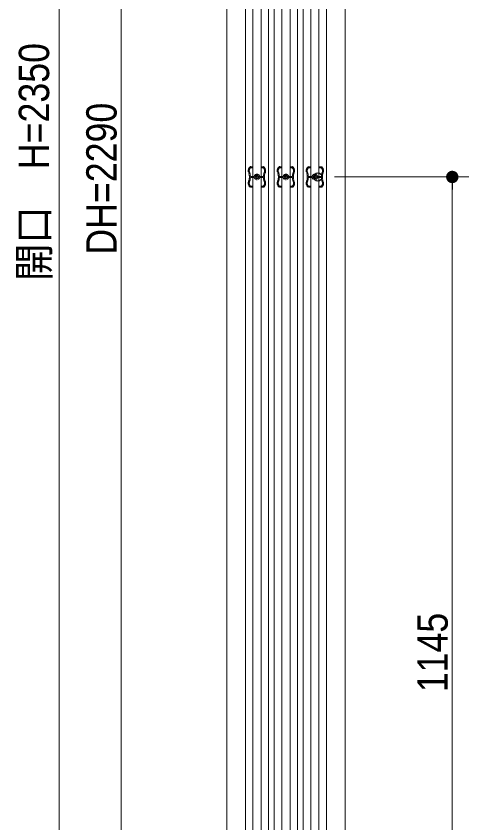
# Model space of a CAD drawing. Units: millimetres, scale not verified. Extents: x -6062 to 6062, y -3045 to 3045.
# Drawn here: x -421 to 126, y -1795 to -819 of the extents above; entities that cross this region are included whole.
import ezdxf
from ezdxf.enums import TextEntityAlignment as Align

# ---------------------------------------------------------------- set-up
doc = ezdxf.new("R2010")
doc.units = ezdxf.units.MM
doc.header["$LTSCALE"] = 20
doc.header["$PDMODE"] = 32
doc.header["$PDSIZE"] = 10
doc.linetypes.add('USER3', pattern=[10.5, 8, -0.5, 0.5, -0.5, 0.5, -0.5])
for name, color, linetype, lineweight in [('0-1_3一般', 7, 'Continuous', 15), ('0-2_2寸法-1', 7, 'Continuous', 15), ('0-3_0', 7, 'Continuous', 25)]:
    doc.layers.add(name, color=color, linetype=linetype, lineweight=lineweight)
doc.layers.add('0-4_Defpoints', color=7, linetype='Continuous')
doc.styles.add('ＭＳ Ｐゴシック', font='')
doc.styles.get('ＭＳ Ｐゴシック').set_extended_font_data('MS PGothic')

# ---------------------------------------------------------------- blocks, each defined once
blk = doc.blocks.new('グループ-58')
at = {"layer": '0-1_3一般', "linetype": 'USER3'}
for p, q in [((32999.3, -20020), (32993.3, -20020)), ((32993.8, -20050), (33043.3, -20050)), ((32999.3, -20026), (32999.3, -20020)), ((33043.3, -20026), (32999.3, -20026)), ((33047.3, -20046), (33047.3, -20030)), ((33251.3, -20030), (33251.3, -20046)), ((33299.3, -20026), (33255.3, -20026)), ((33255.3, -20050), (33304.8, -20050)), ((33299.3, -20020), (33299.3, -20026)), ((33305.3, -20020), (33299.3, -20020)), ((33699.3, -20020), (33693.3, -20020)), ((33693.8, -20050), (33743.3, -20050)), ((33699.3, -20026), (33699.3, -20020)), ((33743.3, -20026), (33699.3, -20026)), ((33747.3, -20046), (33747.3, -20030)), ((33951.3, -20030), (33951.3, -20046)), ((33999.3, -20026), (33955.3, -20026)), ((33955.3, -20050), (34004.8, -20050)), ((33999.3, -20020), (33999.3, -20026)), ((34005.3, -20020), (33999.3, -20020)), ((34393.8, -20050), (34443.3, -20050)), ((34447.3, -20046), (34447.3, -20030)), ((34651.3, -20030), (34651.3, -20046)), ((34655.3, -20050), (34704.8, -20050)), ((33076.5, -20255), (32990.8, -20255)), ((32990.8, -20285), (33076.5, -20285)), ((33223, -20270), (33075.6, -20270)), ((33149.3, -20196.3), (33149.3, -20343.7)), ((33307.8, -20255), (33222.1, -20255)), ((33222.1, -20285), (33307.8, -20285)), ((33776.5, -20255), (33690.8, -20255)), ((33690.8, -20285), (33776.5, -20285)), ((33923, -20270), (33775.6, -20270)), ((33849.3, -20196.3), (33849.3, -20343.7)), ((34007.8, -20255), (33922.1, -20255)), ((33922.1, -20285), (34007.8, -20285)), ((34476.5, -20255), (34390.8, -20255)), ((34390.8, -20285), (34476.5, -20285)), ((34623, -20270), (34475.6, -20270)), ((34549.3, -20196.3), (34549.3, -20343.7)), ((34707.8, -20255), (34622.1, -20255)), ((34622.1, -20285), (34707.8, -20285)), ((32993.3, -20520), (32999.3, -20520)), ((33043.3, -20490), (32993.8, -20490)), ((32999.3, -20514), (33043.3, -20514)), ((32999.3, -20520), (32999.3, -20514)), ((33047.3, -20510), (33047.3, -20494)), ((33251.3, -20494), (33251.3, -20510)), ((33304.8, -20490), (33255.3, -20490)), ((33255.3, -20514), (33299.3, -20514)), ((33299.3, -20514), (33299.3, -20520)), ((33299.3, -20520), (33305.3, -20520)), ((33693.3, -20520), (33699.3, -20520)), ((33743.3, -20490), (33693.8, -20490)), ((33699.3, -20514), (33743.3, -20514)), ((33699.3, -20520), (33699.3, -20514)), ((33747.3, -20510), (33747.3, -20494)), ((33951.3, -20494), (33951.3, -20510)), ((34004.8, -20490), (33955.3, -20490)), ((33955.3, -20514), (33999.3, -20514)), ((33999.3, -20514), (33999.3, -20520)), ((33999.3, -20520), (34005.3, -20520)), ((34443.3, -20490), (34393.8, -20490)), ((34447.3, -20510), (34447.3, -20494)), ((34651.3, -20494), (34651.3, -20510)), ((34704.8, -20490), (34655.3, -20490))]:
    blk.add_line(p, q, dxfattribs=at)
for points in [[(34443.3, -20026), (34399.3, -20026), (34399.3, -20020), (34393.3, -20020)], [(34705.3, -20020), (34699.3, -20020), (34699.3, -20026), (34655.3, -20026)], [(34393.3, -20520), (34399.3, -20520), (34399.3, -20514), (34443.3, -20514)], [(34655.3, -20514), (34699.3, -20514), (34699.3, -20520), (34705.3, -20520)]]:
    blk.add_lwpolyline(points, dxfattribs=at)
for centre, radius, start, end in [((33059.3, -20120.2), 120, 123.36701, 203.55646), ((33059.3, -20120.2), 96, 132.99142, 197.81794), ((33043.3, -20030), 4, 0, 90), ((33043.3, -20046), 4, 270, 0), ((33255.3, -20030), 4, 90, 180), ((33255.3, -20046), 4, 180, 270), ((33239.3, -20120.2), 96, 342.18206, 47.00858), ((33239.3, -20120.2), 120, 336.44354, 56.63299), ((33759.3, -20120.2), 120, 123.36701, 203.55646), ((33759.3, -20120.2), 96, 132.99142, 197.81794), ((33743.3, -20030), 4, 0, 90), ((33743.3, -20046), 4, 270, 0), ((33955.3, -20030), 4, 90, 180), ((33955.3, -20046), 4, 180, 270), ((33939.3, -20120.2), 96, 342.18206, 47.00858), ((33939.3, -20120.2), 120, 336.44354, 56.63299), ((34459.3, -20120.2), 120, 123.36701, 203.55646), ((34459.3, -20120.2), 96, 132.99142, 197.81794), ((34443.3, -20030), 4, 0, 90), ((34443.3, -20046), 4, 270, 0), ((34655.3, -20030), 4, 90, 180), ((34655.3, -20046), 4, 180, 270), ((34639.3, -20120.2), 96, 342.18206, 47.00858), ((34639.3, -20120.2), 120, 336.44354, 56.63299), ((32667.1, -20270), 300, 340.15929, 19.84071), ((32667.1, -20270), 324, 2.65353, 21.81556), ((32667.1, -20270), 324, 340.0113, 357.34647), ((33076.5, -20245), 10, 270, 341.05409), ((33076.5, -20295), 10, 18.94591, 90), ((33149.3, -20270), 67, 18.94591, 161.05409), ((33149.3, -20270), 38, 316.03297, 223.96703), ((33222.1, -20245), 10, 198.94591, 270), ((33222.1, -20295), 10, 90, 161.05409), ((33631.5, -20270), 324, 158.18444, 177.34647), ((33631.5, -20270), 324, 182.65353, 199.9887), ((33631.5, -20270), 300, 160.15929, 199.84071), ((33367.1, -20270), 300, 340.15929, 19.84071), ((33367.1, -20270), 324, 2.65353, 21.81556), ((33367.1, -20270), 324, 340.0113, 357.34647), ((33776.5, -20245), 10, 270, 341.05409), ((33776.5, -20295), 10, 18.94591, 90), ((33849.3, -20270), 67, 18.94591, 161.05409), ((33849.3, -20270), 38, 316.03297, 223.96703), ((33922.1, -20245), 10, 198.94591, 270), ((33922.1, -20295), 10, 90, 161.05409), ((34331.5, -20270), 324, 158.18444, 177.34647), ((34331.5, -20270), 324, 182.65353, 199.9887), ((34331.5, -20270), 300, 160.15929, 199.84071), ((34067.1, -20270), 300, 340.15929, 19.84071), ((34067.1, -20270), 324, 2.65353, 21.81556), ((34067.1, -20270), 324, 340.0113, 357.34647), ((34476.5, -20245), 10, 270, 341.05409), ((34476.5, -20295), 10, 18.94591, 90), ((34549.3, -20270), 67, 18.94591, 161.05409), ((34549.3, -20270), 38, 316.03297, 223.96703), ((34622.1, -20245), 10, 198.94591, 270), ((34622.1, -20295), 10, 90, 161.05409), ((35031.5, -20270), 324, 158.18444, 177.34647), ((35031.5, -20270), 324, 182.65353, 199.9887), ((35031.5, -20270), 300, 160.15929, 199.84071), ((33059.3, -20419.8), 120, 156.44354, 236.63299), ((33059.3, -20419.8), 96, 156.01368, 227.00858), ((33149.3, -20270), 67, 198.94591, 223.96703), ((33111.5, -20306.4), 14.5, 223.96703, 43.96703), ((33187.1, -20306.4), 14.5, 136.03297, 316.03297), ((33149.3, -20270), 67, 316.03297, 341.05409), ((33239.3, -20419.8), 96, 312.99142, 23.98632), ((33239.3, -20419.8), 120, 303.36701, 23.55646), ((33759.3, -20419.8), 120, 156.44354, 236.63299), ((33759.3, -20419.8), 96, 156.01368, 227.00858), ((33849.3, -20270), 67, 198.94591, 223.96703), ((33811.5, -20306.4), 14.5, 223.96703, 43.96703), ((33887.1, -20306.4), 14.5, 136.03297, 316.03297), ((33849.3, -20270), 67, 316.03297, 341.05409), ((33939.3, -20419.8), 96, 312.99142, 23.98632), ((33939.3, -20419.8), 120, 303.36701, 23.55646), ((34459.3, -20419.8), 120, 156.44354, 236.63299), ((34459.3, -20419.8), 96, 156.01368, 227.00858), ((34549.3, -20270), 67, 198.94591, 223.96703), ((34511.5, -20306.4), 14.5, 223.96703, 43.96703), ((34587.1, -20306.4), 14.5, 136.03297, 316.03297), ((34549.3, -20270), 67, 316.03297, 341.05409), ((34639.3, -20419.8), 96, 312.99142, 23.98632), ((34639.3, -20419.8), 120, 303.36701, 23.55646), ((33043.3, -20494), 4, 0, 90), ((33043.3, -20510), 4, 270, 0), ((33255.3, -20494), 4, 90, 180), ((33255.3, -20510), 4, 180, 270), ((33743.3, -20494), 4, 0, 90), ((33743.3, -20510), 4, 270, 0), ((33955.3, -20494), 4, 90, 180), ((33955.3, -20510), 4, 180, 270), ((34443.3, -20494), 4, 0, 90), ((34443.3, -20510), 4, 270, 0), ((34655.3, -20494), 4, 90, 180), ((34655.3, -20510), 4, 180, 270)]:
    blk.add_arc(centre, radius, start, end, dxfattribs=at)
blk = doc.blocks.new('グループ-67')
at = {"layer": '0-1_3一般'}
for p, q in [((32869.3, -43170), (32869.3, 2630)), ((33249.3, 2630), (33249.3, -43170)), ((33429.3, 2630), (33429.3, -43170)), ((33569.3, -43170), (33569.3, 2630)), ((33949.3, 2630), (33949.3, -43170)), ((34449.3, -43170), (34449.3, 2630)), ((34649.3, 2630), (34649.3, -43170))]:
    blk.add_line(p, q, dxfattribs=at)
for points in [[(33049.3, -43170), (33049.3, 2630), (33249.3, 2630), (33429.3, 2630)], [(33749.3, -43170), (33749.3, 2630), (33949.3, 2630), (34129.3, 2630), (34129.3, -43170)], [(34269.3, -43170), (34269.3, 2630), (34449.3, 2630), (34649.3, 2630), (34829.3, 2630), (34829.3, -43170)]]:
    blk.add_lwpolyline(points, dxfattribs=at)
blk = doc.blocks.new('グループ-72')
at = {"layer": '0-1_3一般'}
for p, q in [((32419.3, -43400), (32419.3, 4660)), ((35279.3, 4660), (35279.3, -43400))]:
    blk.add_line(p, q, dxfattribs=at)
blk = doc.blocks.new('グループ-75')
at = {"layer": '0-1_3一般'}
for name in ['グループ-72', 'グループ-67', 'グループ-58']:
    blk.add_blockref(name, (0, 0), dxfattribs=at)
blk = doc.blocks.new('_Dot')
at = {"layer": '0-3_0'}
blk.add_line((-10, 0), (-20, 0), dxfattribs=at)
for points in [[(0, 0), (-10, 0), (-9.92, 1.25)], [(0, 0), (-9.92, -1.25), (-10, 0)], [(0, 0), (-9.92, 1.25), (-9.69, 2.49)], [(0, 0), (-9.69, -2.49), (-9.92, -1.25)], [(0, 0), (-9.69, 2.49), (-9.3, 3.68)], [(0, 0), (-9.3, -3.68), (-9.69, -2.49)], [(0, 0), (-9.3, 3.68), (-8.76, 4.82)], [(0, 0), (-8.76, -4.82), (-9.3, -3.68)], [(0, 0), (-8.76, 4.82), (-8.09, 5.88)], [(0, 0), (-8.09, -5.88), (-8.76, -4.82)], [(0, 0), (-8.09, 5.88), (-7.29, 6.85)], [(0, 0), (-7.29, -6.85), (-8.09, -5.88)], [(0, 0), (-7.29, 6.85), (-6.37, 7.71)], [(0, 0), (-6.37, -7.71), (-7.29, -6.85)], [(0, 0), (-6.37, 7.71), (-5.36, 8.44)], [(0, 0), (-5.36, -8.44), (-6.37, -7.71)], [(0, 0), (-5.36, 8.44), (-4.26, 9.05)], [(0, 0), (-4.26, -9.05), (-5.36, -8.44)], [(0, 0), (-4.26, 9.05), (-3.09, 9.51)], [(0, 0), (-3.09, -9.51), (-4.26, -9.05)], [(0, 0), (-3.09, 9.51), (-1.87, 9.82)], [(0, 0), (-1.87, -9.82), (-3.09, -9.51)], [(0, 0), (-1.87, 9.82), (-0.63, 9.98)], [(0, 0), (-0.63, -9.98), (-1.87, -9.82)], [(0, 0), (-0.63, 9.98), (0.63, 9.98)], [(0, 0), (0.63, -9.98), (-0.63, -9.98)], [(0, 0), (0.63, 9.98), (1.87, 9.82)], [(0, 0), (1.87, 9.82), (3.09, 9.51)], [(0, 0), (3.09, 9.51), (4.26, 9.05)], [(0, 0), (4.26, 9.05), (5.36, 8.44)], [(0, 0), (5.36, 8.44), (6.37, 7.71)], [(0, 0), (6.37, 7.71), (7.29, 6.85)], [(0, 0), (7.29, 6.85), (8.09, 5.88)], [(0, 0), (8.09, 5.88), (8.76, 4.82)], [(0, 0), (8.76, 4.82), (9.3, 3.68)], [(0, 0), (9.3, 3.68), (9.69, 2.49)], [(0, 0), (9.69, 2.49), (9.92, 1.25)], [(0, 0), (9.92, 1.25), (10, 0)], [(0, 0), (1.87, -9.82), (0.63, -9.98)], [(0, 0), (3.09, -9.51), (1.87, -9.82)], [(0, 0), (4.26, -9.05), (3.09, -9.51)], [(0, 0), (5.36, -8.44), (4.26, -9.05)], [(0, 0), (6.37, -7.71), (5.36, -8.44)], [(0, 0), (7.29, -6.85), (6.37, -7.71)], [(0, 0), (8.09, -5.88), (7.29, -6.85)], [(0, 0), (8.76, -4.82), (8.09, -5.88)], [(0, 0), (9.3, -3.68), (8.76, -4.82)], [(0, 0), (9.69, -2.49), (9.3, -3.68)], [(0, 0), (9.92, -1.25), (9.69, -2.49)], [(0, 0), (10, 0), (9.92, -1.25)]]:
    blk.add_solid(points, dxfattribs=at)

msp = doc.modelspace()

# ---------------------------------------------------------------- linework, layer by layer
at = {"layer": '0-2_2寸法-1'}
for p, q in [((-369.04, 164.99), (-369.04, -2154.99)), ((-294.04, 116.49), (-294.04, -2143.49)), ((-36.35, -1013.5), (126.07, -1013.5)), ((106.07, -1028.51), (106.07, -2143.49))]:
    msp.add_line(p, q, dxfattribs=at)
at = {"layer": '0-4_Defpoints'}
msp.add_point((-56.35, -1013.5), dxfattribs=at)

# ---------------------------------------------------------------- block references
at = {"layer": '0-1_3一般', "xscale": 0.05, "yscale": 0.05}
msp.add_blockref('グループ-75', (-1787.5, 0), dxfattribs=at)
at = {"layer": '0-2_2寸法-1', "xscale": 0.7503418, "yscale": 0.7503418, "rotation": 90}
msp.add_blockref('_Dot', (106.07, -1013.5), dxfattribs=at)

# ---------------------------------------------------------------- texts
at = {"layer": '0-2_2寸法-1', "style": 'ＭＳ Ｐゴシック', "width": 0.9}
for s, height, p in [('開口\u3000H=2350', 36.69, (-370.11, -1139.18)), ('DH=2290', 36.69, (-288.58, -1107.45)), ('1145', 36.66, (111.53, -1636.52))]:
    msp.add_text(s, height=height, rotation=90, dxfattribs=at).set_placement(p, align=Align.BOTTOM_LEFT)

doc.saveas('drawing.dxf')
